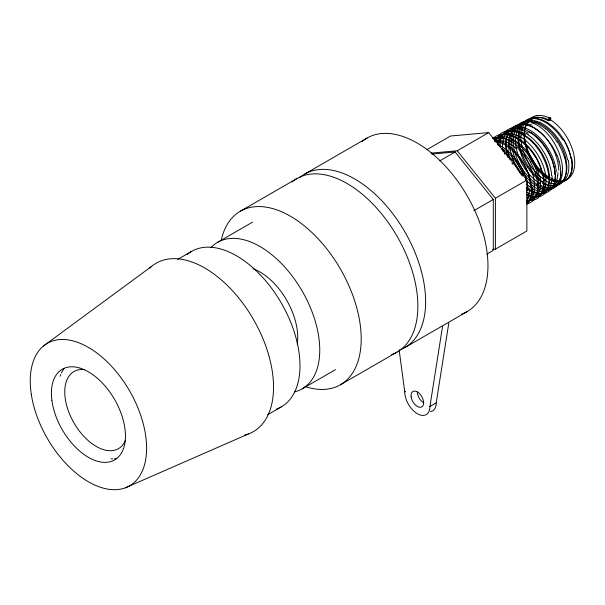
<?xml version="1.0" encoding="UTF-8"?>
<svg xmlns="http://www.w3.org/2000/svg" width="605" height="605" viewBox="0 0 605 605"><rect width="100%" height="100%" fill="white"/><g stroke="black" fill="none" stroke-linecap="round" stroke-linejoin="round"><path stroke-width="0.91" d="M518.152 138.923L518.258 135.24M531.878 190.189L531.674 193.66M560.941 172.743L560.744 176.153M521.707 135.361L521.918 132.48M524.202 132.843L524.762 129.009A35.619 20.562 60 0 0 546.655 175.563A35.619 20.562 60 0 0 574.705 164.552A35.619 20.562 60 0 0 549.567 119.276L548.349 120.024A1.777 0.991 -61.7 0 1 549.567 117.816A1.777 0.991 -61.7 0 1 550.777 118.519A1.777 0.991 -61.7 0 1 549.567 120.728C541.346 114.368 528.074 117.393 525.42 127.784M399.179 350.106L404.753 391.911A17.81 10.285 60 0 0 417.344 413.722A17.81 10.285 60 0 0 429.936 406.454L442.527 326.473M430.533 411.695A17.81 10.285 60 0 0 436.235 402.817L448.827 322.843M524.686 129.402L524.225 133.902A35.665 19.852 61.8 0 0 548.009 177.666M525.39 127.859L524.974 128.835M520.867 125.893L522.455 123.488A36.36 22.037 59.8 0 1 527.802 119.412M551.911 188.473L553.303 186.151A37.245 20.494 59 0 0 555.171 176.902M528.762 202.1L527.076 204.104M557.886 184.427L556.237 186.385M499.934 134.393L498.028 136.526A37.525 22.695 60.8 0 0 495.185 141.978M43.454 346.007L151.636 266.366M513.259 126.944L515.626 125.575M240.283 211.251L296.949 178.536M304.716 174.051L367.046 138.061M177.802 259.348L191.641 251.362M217.641 242.31L252.572 222.141M427.122 149.526L450.536 136.012L488.704 132.601L526.872 180.086L526.872 230.974L495.389 249.154L492.599 249.404M439.782 160.847L455.119 151.991L493.287 199.476L493.287 250.364L486.836 254.092M431.153 153.103L457.221 150.781L488.704 132.601M473.919 210.661L493.287 199.476M495.389 249.154L495.389 198.259L526.872 180.086M526.705 190.636L528.475 189.615A35.665 19.829 61.7 0 0 530.812 190.968M534.139 186.34L530.993 188.163A35.665 19.776 61.6 0 0 533.413 189.478M536.658 184.888L539.804 183.073A35.665 19.904 61.9 0 1 537.384 181.462M545.468 179.798L542.322 181.613A35.665 19.852 61.8 0 1 539.993 179.995M547.994 178.346L549.567 177.439M302.235 388.826L335.541 369.602M267.561 414.811L281.393 406.825M340.456 384.75L397.122 352.034M404.889 347.55L467.219 311.567M404.753 391.911L405.539 391.458M429.936 406.454L436.235 402.817M125.333 487.827L248.398 433.966M431.849 154.071L455.119 151.991M524.134 124.441L527.303 125.069M494.429 140.995L497.643 141.63M556.524 181.984L553.666 181.243M532.529 121.839L535.735 122.853M502.914 137.985L506.211 139.021M531.205 196.02L528.165 194.855M549.174 117.718L550.777 118.519M520.088 133.153L523.431 134.953M538.027 186.688L534.971 184.79M528.649 131.308L531.954 133.448M541.392 181.583L538.382 179.36M516.231 144.95L519.445 147.764M533.126 142.856L536.083 146.191M541.324 142.183L544.099 145.714M511.785 159.236L514.583 162.798M526.131 176.637L523.454 173.234M457.221 150.781L495.389 198.259M529.897 170.429L527.401 166.844M557.023 141.404L559.368 145.2M528.097 158.102L530.502 162.004M564.541 157.118L565.569 161.059M535.833 174.27L536.892 178.331M570.878 156.876L571.596 160.696M542.609 174.058L543.358 178.029M506.68 151.757L506.173 147.711M555.171 173.348L555.284 176.978M549.567 119.276L549.567 120.728M187.24 254.455A89.752 51.818 60 0 1 281.393 303.181A89.752 51.818 60 0 1 276.515 409.086M149.737 268.06A97.231 56.136 60 0 1 254.085 320.552A97.231 56.136 60 0 1 244.397 435.177M423.644 402.817A8.901 5.143 60 0 1 417.344 391.911M362.145 141.51A100.173 57.838 60 0 1 467.219 195.899A100.173 57.838 60 0 1 461.781 314.086M299.808 177.499A100.173 57.838 60 0 1 404.889 231.881A100.173 57.838 60 0 1 399.444 350.076M292.041 181.984A100.173 57.838 60 0 1 397.122 236.366A100.173 57.838 60 0 1 391.685 354.56M221.226 240.321A100.173 57.838 60 0 1 295.815 219.592A100.173 57.838 60 0 1 361.049 333.499A100.173 57.838 60 0 1 304.92 386.451M116.1 458.658A53.429 30.847 60 0 1 114.436 458.817M112.742 458.847A53.429 30.847 60 0 1 111.017 458.764M60.182 376.242A53.429 30.847 60 0 1 60.78 374.555M61.468 372.945A53.429 30.847 60 0 1 64.1 368.596M125.507 440.364A44.52 25.705 60 0 1 73.976 422.933A44.52 25.705 60 0 1 84.647 369.594M211.024 247.574A84.594 48.839 60 0 1 302.235 291.149A84.594 48.839 60 0 1 294.363 391.927M253.064 268.711A53.429 30.847 60 0 1 297.237 344.041M571.937 159.032A35.665 19.98 58 0 1 547.994 178.324M537.089 115.57A35.634 21.379 58.4 0 1 549.181 117.899M537.081 115.547A35.998 21.803 59.6 0 0 529.874 118.882L528.059 120.947A35.937 21.735 60.8 0 0 524.527 129.326M525.102 144.361A36.028 21.515 61.9 0 1 524.096 132.775M526.94 150.471A35.377 20.804 62.3 0 1 525.193 144.376M531.371 160.454A36.005 21.062 62.4 0 1 526.834 150.479M546.202 177.613A35.748 20.585 62.5 0 1 531.213 160.567M553.681 181.349A36.111 20.146 61.9 0 1 546.217 177.477M556.547 182.075A36.149 19.874 60.9 0 0 564.163 181.273L566.242 180.063A36.126 19.791 59.7 0 0 570.621 173.748M571.453 170.943A35.536 19.557 59 0 1 570.666 173.801M571.468 160.643A36.179 20.01 58.6 0 1 571.385 170.89M566.431 145.087A36.262 20.441 57.8 0 1 570.742 156.839M563.293 139.339A35.582 20.426 57.5 0 1 566.53 145.064M527.817 119.442A36.043 20.82 57.5 0 1 562.642 139.755M518.167 135.18A36.398 21.977 61 0 1 520.822 125.832M519.952 150.895A36.36 21.636 62 0 1 518.031 138.863M521.419 155.016A35.763 20.994 62.4 0 1 520.05 150.902M527.303 166.927A36.451 21.213 62.5 0 1 521.313 155.024M538.359 179.496A36.444 20.699 62.4 0 1 529.814 170.542M550.346 185.629A36.519 20.298 61.7 0 1 541.384 181.719M554.452 185.894A35.861 19.723 60.9 0 1 550.331 185.561M554.467 185.939A36.497 20.033 60.7 0 0 560.306 183.981A36.232 19.844 59.9 0 0 566.242 170.126M565.433 161.021A36.602 20.305 58.4 0 1 566.363 170.209M559.247 145.253A36.633 20.752 57.7 0 1 564.404 157.096M548.569 131.482A36.602 21.251 57.5 0 1 556.918 141.487M545.483 128.653A36.005 21.213 57.7 0 1 548.606 131.383M535.75 122.966A36.663 21.765 57.9 0 1 545.453 128.759M523.68 121.809A36.739 22.158 58.8 0 1 532.544 121.938M523.665 121.779A36.05 21.848 59.7 0 0 519.929 123.405A36.686 22.241 60.1 0 0 515.112 128.389M517.441 163.811A36.481 22.06 60.8 0 1 514.968 128.215M523.37 173.34A36.822 21.326 62.5 0 1 517.608 163.743M534.964 184.926A36.86 20.835 62.3 0 1 526.063 176.766M546.897 189.607A36.822 20.396 61.5 0 1 538.034 186.824M546.875 189.546A36.209 19.897 60.9 0 0 549.559 189.501A36.897 20.23 60.4 0 0 556.214 186.363M560.646 176.078A36.897 20.26 59.2 0 1 557.848 184.374M559.058 161.27A36.965 20.578 58.2 0 1 560.82 172.675M557.039 155.258A36.292 20.532 57.7 0 1 559.171 161.293M551.768 145.48A36.935 21.024 57.6 0 1 556.933 155.266M535.478 129.031A36.663 21.198 57.5 0 1 551.601 145.586M527.318 125.167A37.034 22.075 58.1 0 1 535.486 128.88M515.634 125.59A37.064 22.393 59.1 0 1 524.157 124.524M507.966 133.682A37.026 22.438 60.3 0 1 513.252 126.929M506.967 136.783A36.421 21.984 61.1 0 1 508.011 133.728M506.052 147.665A37.079 22.279 61.5 0 1 506.899 136.73M507.814 157.292A37.147 21.924 62.3 0 1 506.544 151.719M526.879 187.429A36.875 20.925 62.4 0 0 547.026 192.345A37.215 20.389 60.2 0 0 551.873 188.427M552.365 161.482A37.2 20.789 58.1 0 1 555.042 173.28M550.845 157.421A36.58 20.736 57.7 0 1 552.471 161.49M544.008 145.805A37.276 21.319 57.5 0 1 550.739 157.436M531.939 133.584A37.26 21.84 57.6 0 1 541.241 142.296M518.848 127.753A37.328 22.325 58.2 0 1 528.641 131.444M518.825 127.685A36.648 22.135 59 0 0 514.273 127.526A37.291 22.566 59.3 0 0 507.701 129.772A37.011 22.438 60.1 0 0 499.927 144.376M499.896 146.289A37.374 22.393 61.7 0 1 500.033 144.436M528.173 194.976A37.404 20.948 62 0 1 526.622 194.22M531.228 196.133A37.465 20.638 61.1 0 0 539.569 196.519A36.754 20.139 60.2 0 0 543.01 195.022A37.404 20.487 59.9 0 0 547.253 190.174M542.171 155.704A37.177 20.419 59.2 0 1 547.064 189.962M536 146.297A37.502 21.561 57.5 0 1 542.367 155.629M523.423 135.089A37.533 22.098 57.7 0 1 533.058 142.977M510.416 130.733A37.472 22.483 58.4 0 1 520.088 133.281M507.436 130.854A36.844 22.272 59.1 0 1 510.401 130.68M499.919 134.37A37.54 22.74 59.6 0 1 507.451 130.892M527.704 200.255A37.623 20.683 60.9 0 0 535.622 199.423L537.784 198.16A37.57 20.585 59.7 0 0 542.337 191.596M543.207 188.677A36.943 20.336 59 0 1 542.39 191.649M543.222 177.968A37.608 20.797 58.6 0 1 543.139 188.624M537.989 161.815A37.661 21.235 57.8 0 1 542.466 174.021M534.729 155.84A36.943 21.213 57.5 0 1 538.095 161.792M527.787 146.977A37.593 21.72 57.5 0 1 534.646 155.901M527.545 147.393A37.351 21.909 57.6 0 0 497.945 135.21A37.669 22.831 59.8 0 0 493.317 138.288M526.766 203.809A37.646 20.661 60.7 0 0 531.455 201.941A37.359 20.464 59.8 0 0 537.603 187.686M536.748 178.286A37.699 20.918 58.4 0 1 537.709 187.754M530.381 162.057A37.707 21.356 57.7 0 1 535.682 174.248M519.4 147.892A37.646 21.856 57.5 0 1 527.983 158.185M506.219 139.142A37.676 22.37 57.9 0 1 516.194 145.094M502.929 138.084A37.722 22.748 58.8 0 0 493.824 137.948A37.003 22.423 59.7 0 0 492.47 138.348M531.576 193.585A37.639 20.676 59.2 0 1 528.725 202.047M529.965 178.49A37.684 20.978 58.2 0 1 531.757 190.114M527.9 172.364A36.981 20.925 57.7 0 1 530.071 178.513M522.538 162.405A37.623 21.409 57.6 0 1 527.794 172.372M505.961 145.631A37.321 21.629 57.5 0 1 522.395 162.495M497.658 141.736A37.654 22.445 58.1 0 1 505.969 145.51M514.484 162.889A37.54 21.47 57.5 0 1 520.323 172.576M502.339 150.584A37.495 21.977 57.6 0 1 511.701 159.349M568.39 160.204A35.665 19.814 61.7 0 1 545.506 180.819M545.468 180.146A35.665 21.296 61.8 0 1 520.928 134.885M540.174 122.55A35.665 20.048 57.9 0 1 567.626 159.977M515.921 138.515A35.665 21.402 58.4 0 1 540.159 122.596M537.353 181.689A35.665 21.273 61.9 0 1 515.445 138.273M531.598 122.785A35.665 19.806 61.7 0 1 562.166 164.779A35.665 19.806 61.7 0 1 539.91 184.918M534.071 121.56A35.665 21.432 58.5 0 1 566.499 162.397A35.665 21.432 58.5 0 1 542.435 183.549M540.076 179.299A35.665 19.965 62 0 1 518.788 137.373M519.256 137.554A35.665 21.356 61.7 0 1 542.534 120.213M542.511 120.093A35.665 21.379 58.4 0 1 571.12 158.722M509.939 144.618A35.665 21.477 58.7 0 1 532.022 125.152M534.094 186.446A35.665 21.213 62 0 1 525.201 179.314M522.41 176.146A35.665 21.213 62 0 1 509.841 144.55M557.659 175.238A35.665 19.799 61.6 0 1 534.154 187.089M536.68 184.033A35.665 19.882 61.8 0 1 513.305 143.657M513.395 143.68A35.665 21.243 62 0 1 534.351 122.875M531.001 187.618A35.665 19.852 61.8 0 1 526.834 184.51M510.265 159.849A35.665 19.852 61.8 0 1 507.671 149.881M509.13 150.305A35.665 21.175 62.1 0 1 530.812 126.074A35.665 21.175 62.1 0 1 558.755 170.315M560.457 171.185A35.665 19.829 58.3 0 1 560.427 173.862M560.964 174.255A35.665 19.738 58.5 0 1 536.695 184.638M557.87 172.599A35.665 19.776 58.4 0 1 557.84 175.374M506.861 151.726A35.665 19.874 58.2 0 1 526.494 128.562A35.665 19.874 58.2 0 1 556.335 171.82M528.467 190.061A35.665 21.107 62.2 0 1 526.622 188.934M504.691 154.275A35.665 21.107 62.2 0 1 504.192 150.864M552.123 175.866A35.665 19.753 61.5 0 1 530.872 191.528M528.218 134.907A35.665 19.882 58.2 0 1 551.609 175.548M525.639 133.123A35.665 21.243 58 0 1 528.233 134.665M498.331 145.729A35.665 21.349 58.3 0 1 525.571 134.567M502.619 149.737A35.665 19.867 61.8 0 1 528.082 133.229M528.157 131.595A35.665 21.304 58.2 0 1 530.668 133.077M530.714 132.389A35.665 21.19 57.9 0 1 554.982 174.505M555.511 174.898A35.665 19.799 58.4 0 1 533.376 189.131M527.507 195.317A35.665 19.821 61.7 0 1 526.925 195.082M545.876 176.108A35.665 19.678 61.3 0 1 527.658 196.096M520.02 136.526A35.665 19.935 58 0 1 545.786 176.085M495.601 140.995A35.665 21.356 58.3 0 1 519.96 137.025M497.522 142.977A35.665 21.417 61.5 0 1 522.448 134.628M522.47 134.083A35.665 21.273 58.1 0 1 549.242 174.943M549.385 175.026A35.665 19.904 58.1 0 1 530.101 193.804A35.665 19.723 61.4 0 1 526.524 192.065M540.061 176.562A35.665 19.814 61.7 0 1 527.114 200.315M511.838 138.908A35.665 20.048 57.9 0 1 539.297 176.335M493.824 139.558A35.665 21.402 58.4 0 1 511.83 138.953M494.648 140.436A35.665 21.356 61.7 0 1 514.197 136.571M514.174 136.45A35.665 21.379 58.4 0 1 542.783 175.079M543.6 175.389A35.665 19.98 58 0 1 526.675 197.578M516.602 146.977A35.665 19.806 61.7 0 1 533.754 178.483A35.665 19.806 61.7 0 1 527.084 202.463M503.625 140.912A35.665 21.084 57.8 0 1 516.194 148.482M494.829 140.254A35.665 21.477 58.7 0 1 503.693 141.51M494.504 139.158A35.665 21.243 62 0 1 506.022 139.233M506.014 139.195A35.665 21.432 58.5 0 1 511.157 141.373M511.187 139.906A35.665 21.281 58.1 0 1 537.293 173.688A35.665 21.281 58.1 0 1 527.31 201.631M494.648 140.874A35.665 21.175 62.1 0 1 530.419 186.673M532.128 187.542A35.665 19.829 58.3 0 1 532.09 190.22M532.634 190.613A35.665 19.738 58.5 0 1 526.683 202.652M529.33 191.596A35.665 19.799 61.6 0 1 526.441 201.185M529.541 188.957A35.665 19.776 58.4 0 1 529.511 191.732M497.439 144.64A35.665 19.874 58.2 0 1 527.999 188.178M511.906 163.176A35.665 19.882 58.2 0 1 512.737 164.318M501.394 148.853A35.665 21.304 58.2 0 1 502.332 149.435M502.377 148.747A35.665 21.19 57.9 0 1 523.582 175.541M521.722 132.351A35.665 21.334 58.2 0 1 548.289 120.697M31.301 394.324A82.272 47.5 60 0 0 126.528 487.358A82.272 47.5 60 0 0 107.456 362.092A82.272 47.5 60 0 0 31.301 394.324M51.871 400.223A52.355 30.227 60 0 0 111.759 461.252A52.355 30.227 60 0 0 101.655 382.299A52.355 30.227 60 0 0 51.871 400.223M411.128 396.736A8.901 5.143 60 0 0 421.314 407.112A8.901 5.143 60 0 0 419.59 393.689A8.901 5.143 60 0 0 411.128 396.736"/></g></svg>
